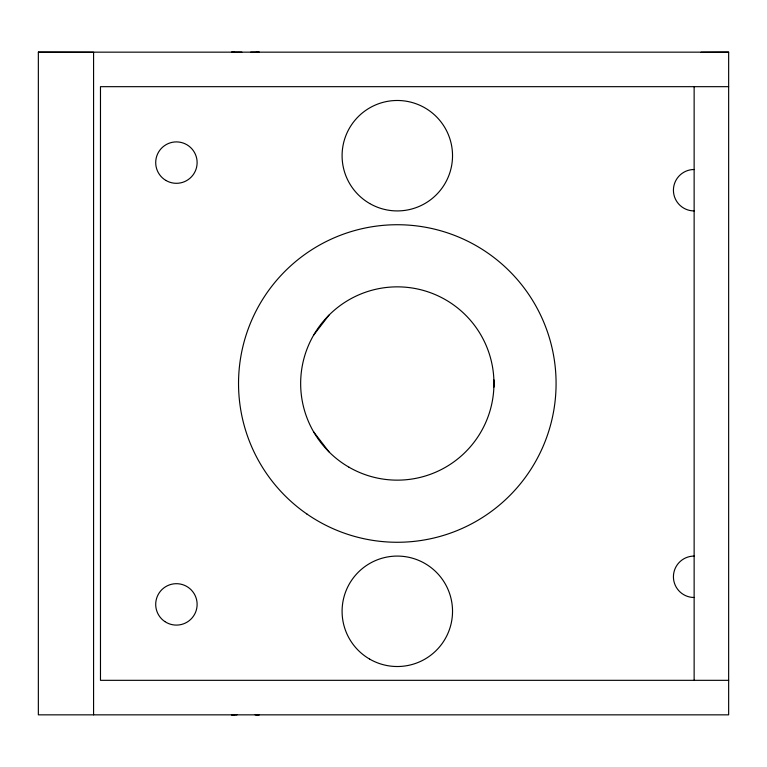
<?xml version="1.0" encoding="UTF-8"?>
<svg xmlns="http://www.w3.org/2000/svg" width="767" height="767" viewBox="0 0 767 767"><rect width="100%" height="100%" fill="white"/><g stroke="black" fill="none" stroke-linecap="round" stroke-linejoin="round"><path stroke-width="1.15" d="M38.35 52.156L38.35 714.844L728.65 714.844L728.65 52.156L38.35 52.156L93.574 52.261L93.574 714.844M313.607 335.179L328.966 315.16M701.038 52.261L728.65 52.156M241.864 52.146L231.634 52.156L234.491 52.156M250.723 52.166L259.246 52.156L256.389 52.156M728.65 86.671L100.477 86.671L100.477 680.329L728.65 680.329M236.965 714.834L231.567 714.844L234.414 714.844M255.133 714.854L259.179 714.844L256.322 714.844M313.607 431.821L328.966 451.84M694.135 86.671L694.135 680.329M493.948 379.924L493.948 387.076M694.135 210.925A20.709 20.709 0 0 1 673.426 190.216A20.709 20.709 0 0 1 694.135 169.507M694.135 597.493A20.709 20.709 0 0 1 673.426 576.784A20.709 20.709 0 0 1 694.135 556.075M165.854 180.418A20.709 20.709 0 0 0 197.119 162.844A20.709 20.709 0 0 0 166.266 144.551A20.709 20.709 0 0 0 165.854 180.418M164.828 621.558A20.709 20.709 0 0 0 197.071 605.844A20.709 20.709 0 0 0 167.34 585.777A20.709 20.709 0 0 0 164.828 621.558M306.953 514.053A158.769 158.769 0 0 0 555.548 396.472A158.769 158.769 0 0 0 329.417 239.975A158.769 158.769 0 0 0 306.953 514.053M348.985 467.199A96.642 96.642 0 0 0 493.948 383.5A96.642 96.642 0 0 0 348.985 299.801A96.642 96.642 0 0 0 348.985 467.199M369.694 659.121A55.224 55.224 0 0 0 452.53 611.299A55.224 55.224 0 0 0 369.694 563.477A55.224 55.224 0 0 0 369.694 659.121M369.694 203.523A55.224 55.224 0 0 0 452.53 155.701A55.224 55.224 0 0 0 369.694 107.879A55.224 55.224 0 0 0 369.694 203.523"/></g></svg>
